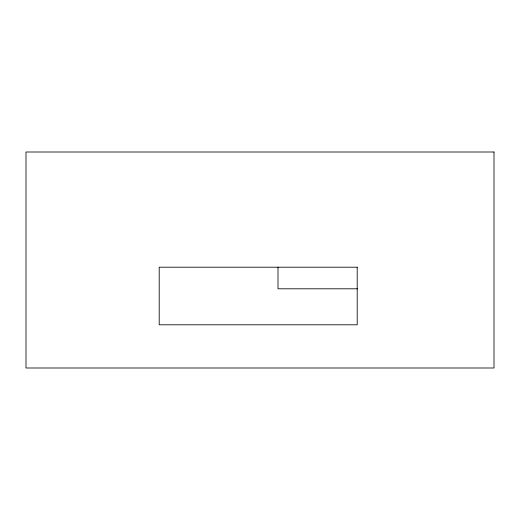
<?xml version="1.0" encoding="UTF-8"?>
<svg xmlns="http://www.w3.org/2000/svg" width="520" height="520" viewBox="0 0 520 520"><rect width="100%" height="100%" fill="white"/><g stroke="black" fill="none" stroke-linecap="round" stroke-linejoin="round"><path stroke-width="0.78" d="M357.474 288.802L277.999 288.802L277.999 267.202M494 152.002L26 152.002L26 367.998L494 367.998L494 152.002M357.201 267.202L159.198 267.202L159.198 324.798L357.201 324.798L357.201 267.202"/></g></svg>
